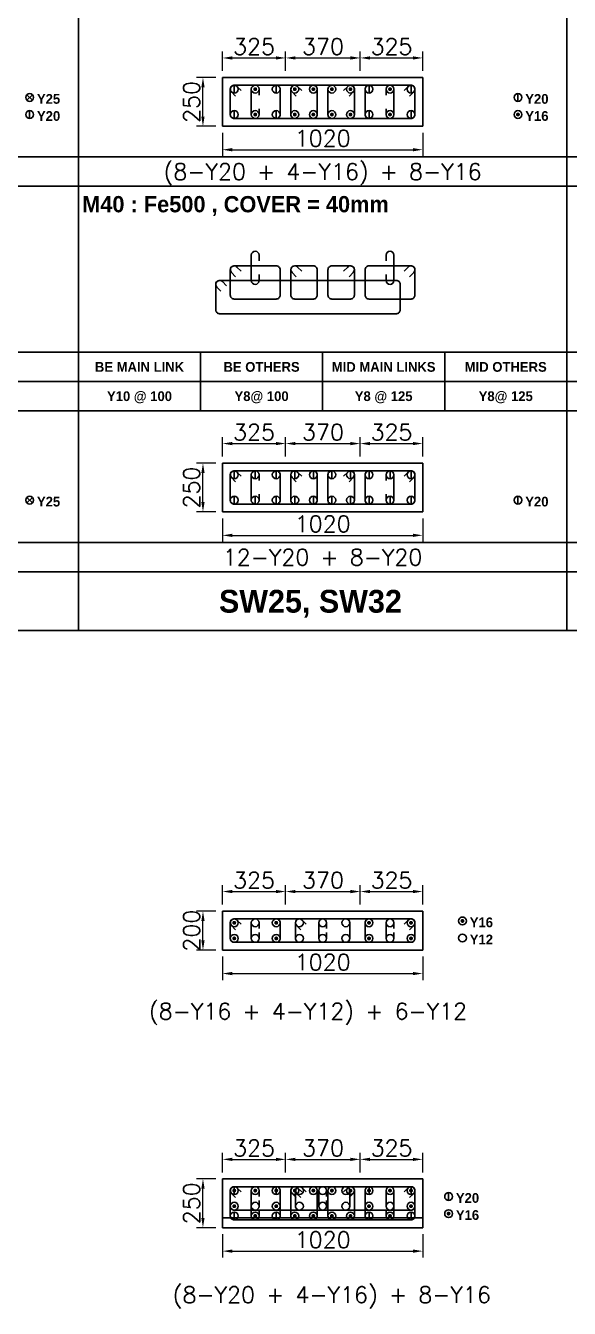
# Model space of a CAD drawing. Header units: millimetres. Extents: x -28707963 to -28231469, y 696001 to 896471.
# Drawn here: x -28268847 to -28260497, y 778381 to 798089 of the extents above; entities that cross this region are included whole.
import ezdxf
from ezdxf.enums import TextEntityAlignment as Align

# ---------------------------------------------------------------- set-up
doc = ezdxf.new("R2010")
doc.units = ezdxf.units.MM
doc.header["$MEASUREMENT"] = 0
doc.header["$PDMODE"] = 34
doc.header["$PDSIZE"] = -8
doc.layers.get('0').update_dxf_attribs({"lineweight": 5})
for name, color, linetype in [('09 COL TEXT-SCH', 2, 'Continuous'), ('14 REINF', 6, 'Continuous'), ('22 TABLE FRAME', 5, 'Continuous'), ('23 STIRRUPS', 5, 'Continuous'), ('SUB TITLE', 3, 'Continuous'), ('TEXT', 4, 'Continuous')]:
    doc.layers.add(name, color=color, linetype=linetype)
doc.layers.add('19 COLUMN', color=1, linetype='Continuous', lineweight=25)
doc.styles.add('adani bold', font='')
doc.styles.add('ROMANS', font='simplex.shx')
doc.styles.get('adani bold').set_extended_font_data('Adani Bold', bold=True)
doc.dimstyles.new('D 50', dxfattribs={"dimscale": 100, "dimtxt": 3, "dimasz": 1.5, "dimexe": 1, "dimexo": 1, "dimgap": 0.5, "dimtad": 1, "dimdec": 0, "dimdsep": 46, "dimtxsty": 'ROMANS', "dimcen": 2.5, "dimclrd": 5, "dimclre": 5, "dimclrt": 4, "dimadec": 0, "dimazin": 0, "dimtfac": 1, "dimtdec": 0, "dimtmove": 0, "dimatfit": 3, "dimfxl": 1, "dimlwd": 0, "dimlwe": 0, "dimarcsym": 0})

# ---------------------------------------------------------------- blocks, each defined once
blk = doc.blocks.new('*D501')
at = {"color": 5, "lineweight": 0, "transparency": 16777216}
for p, q in [((-28265924, 791368), (-28266224, 791368)), ((-28266124, 790768), (-28266124, 791218)), ((-28265924, 790618), (-28266224, 790618))]:
    blk.add_line(p, q, dxfattribs=at)
at = {"color": 5, "transparency": 16777216}
for points in [[(-28266099, 791218), (-28266149, 791218), (-28266124, 791368)], [(-28266149, 790768), (-28266099, 790768), (-28266124, 790618)]]:
    blk.add_solid(points, dxfattribs=at)
at = {"layer": 'Defpoints', "color": 0, "transparency": 16777216}
for p in [(-28266124, 791368), (-28265824, 791368), (-28265824, 790618)]:
    blk.add_point(p, dxfattribs=at)
at = {"color": 4, "transparency": 16777216, "insert": (-28266299, 790993), "char_height": 250, "attachment_point": 5, "rotation": 90, "style": 'ROMANS'}
blk.add_mtext('250', dxfattribs=at)
blk = doc.blocks.new('*D502')
at = {"color": 5, "lineweight": 0, "transparency": 16777216}
for p, q in [((-28265924, 797293), (-28266224, 797293)), ((-28266124, 796693), (-28266124, 797143)), ((-28265924, 796543), (-28266224, 796543))]:
    blk.add_line(p, q, dxfattribs=at)
at = {"color": 5, "transparency": 16777216}
for points in [[(-28266099, 797143), (-28266149, 797143), (-28266124, 797293)], [(-28266149, 796693), (-28266099, 796693), (-28266124, 796543)]]:
    blk.add_solid(points, dxfattribs=at)
at = {"layer": 'Defpoints', "color": 0, "transparency": 16777216}
for p in [(-28266124, 797293), (-28265824, 797293), (-28265824, 796543)]:
    blk.add_point(p, dxfattribs=at)
at = {"color": 4, "transparency": 16777216, "insert": (-28266299, 796918), "char_height": 250, "attachment_point": 5, "rotation": 90, "style": 'ROMANS'}
blk.add_mtext('250', dxfattribs=at)
blk = doc.blocks.new('*D642')
at = {"color": 5, "lineweight": 0, "transparency": 16777216}
for p, q in [((-28265824, 790518), (-28265824, 790158)), ((-28262749, 790518), (-28262749, 790158)), ((-28265674, 790258), (-28262899, 790258))]:
    blk.add_line(p, q, dxfattribs=at)
at = {"color": 5, "transparency": 16777216}
for points in [[(-28265674, 790283), (-28265674, 790233), (-28265824, 790258)], [(-28262899, 790233), (-28262899, 790283), (-28262749, 790258)]]:
    blk.add_solid(points, dxfattribs=at)
at = {"layer": 'Defpoints', "color": 0, "transparency": 16777216}
for p in [(-28265824, 790618), (-28262749, 790618), (-28262749, 790258)]:
    blk.add_point(p, dxfattribs=at)
at = {"color": 4, "transparency": 16777216, "insert": (-28264286, 790433), "char_height": 250, "attachment_point": 5, "style": 'ROMANS'}
blk.add_mtext('1020', dxfattribs=at)
blk = doc.blocks.new('*D643')
at = {"color": 5, "lineweight": 0, "transparency": 16777216}
for p, q in [((-28265824, 791468), (-28265824, 791768)), ((-28264854, 791468), (-28264854, 791768)), ((-28265674, 791668), (-28265004, 791668))]:
    blk.add_line(p, q, dxfattribs=at)
at = {"color": 5, "transparency": 16777216}
for points in [[(-28265674, 791693), (-28265674, 791643), (-28265824, 791668)], [(-28265004, 791643), (-28265004, 791693), (-28264854, 791668)]]:
    blk.add_solid(points, dxfattribs=at)
at = {"layer": 'Defpoints', "color": 0, "transparency": 16777216}
for p in [(-28264854, 791668), (-28265824, 791368), (-28264854, 791368)]:
    blk.add_point(p, dxfattribs=at)
at = {"color": 4, "transparency": 16777216, "insert": (-28265339, 791843), "char_height": 250, "attachment_point": 5, "style": 'ROMANS'}
blk.add_mtext('325', dxfattribs=at)
blk = doc.blocks.new('*D644')
at = {"color": 5, "lineweight": 0, "transparency": 16777216}
for p, q in [((-28264854, 791468), (-28264854, 791768)), ((-28263708, 791468), (-28263708, 791768)), ((-28264704, 791668), (-28263858, 791668))]:
    blk.add_line(p, q, dxfattribs=at)
at = {"color": 5, "transparency": 16777216}
for points in [[(-28264704, 791693), (-28264704, 791643), (-28264854, 791668)], [(-28263858, 791643), (-28263858, 791693), (-28263708, 791668)]]:
    blk.add_solid(points, dxfattribs=at)
at = {"layer": 'Defpoints', "color": 0, "transparency": 16777216}
for p in [(-28263708, 791668), (-28264854, 791368), (-28263708, 791368)]:
    blk.add_point(p, dxfattribs=at)
at = {"color": 4, "transparency": 16777216, "insert": (-28264281, 791843), "char_height": 250, "attachment_point": 5, "style": 'ROMANS'}
blk.add_mtext('370', dxfattribs=at)
blk = doc.blocks.new('*D645')
at = {"color": 5, "lineweight": 0, "transparency": 16777216}
for p, q in [((-28263708, 791468), (-28263708, 791768)), ((-28262749, 791468), (-28262749, 791768)), ((-28263558, 791668), (-28262899, 791668))]:
    blk.add_line(p, q, dxfattribs=at)
at = {"color": 5, "transparency": 16777216}
for points in [[(-28263558, 791693), (-28263558, 791643), (-28263708, 791668)], [(-28262899, 791643), (-28262899, 791693), (-28262749, 791668)]]:
    blk.add_solid(points, dxfattribs=at)
at = {"layer": 'Defpoints', "color": 0, "transparency": 16777216}
for p in [(-28262749, 791668), (-28263708, 791368), (-28262749, 791368)]:
    blk.add_point(p, dxfattribs=at)
at = {"color": 4, "transparency": 16777216, "insert": (-28263228, 791843), "char_height": 250, "attachment_point": 5, "style": 'ROMANS'}
blk.add_mtext('325', dxfattribs=at)
blk = doc.blocks.new('*D646')
at = {"color": 5, "lineweight": 0, "transparency": 16777216}
for p, q in [((-28265824, 796443), (-28265824, 796083)), ((-28262749, 796443), (-28262749, 796083)), ((-28265674, 796183), (-28262899, 796183))]:
    blk.add_line(p, q, dxfattribs=at)
at = {"color": 5, "transparency": 16777216}
for points in [[(-28265674, 796208), (-28265674, 796158), (-28265824, 796183)], [(-28262899, 796158), (-28262899, 796208), (-28262749, 796183)]]:
    blk.add_solid(points, dxfattribs=at)
at = {"layer": 'Defpoints', "color": 0, "transparency": 16777216}
for p in [(-28265824, 796543), (-28262749, 796543), (-28262749, 796183)]:
    blk.add_point(p, dxfattribs=at)
at = {"color": 4, "transparency": 16777216, "insert": (-28264286, 796358), "char_height": 250, "attachment_point": 5, "style": 'ROMANS'}
blk.add_mtext('1020', dxfattribs=at)
blk = doc.blocks.new('*D647')
at = {"color": 5, "lineweight": 0, "transparency": 16777216}
for p, q in [((-28265824, 797393), (-28265824, 797693)), ((-28264854, 797393), (-28264854, 797693)), ((-28265674, 797593), (-28265004, 797593))]:
    blk.add_line(p, q, dxfattribs=at)
at = {"color": 5, "transparency": 16777216}
for points in [[(-28265674, 797618), (-28265674, 797568), (-28265824, 797593)], [(-28265004, 797568), (-28265004, 797618), (-28264854, 797593)]]:
    blk.add_solid(points, dxfattribs=at)
at = {"layer": 'Defpoints', "color": 0, "transparency": 16777216}
for p in [(-28264854, 797593), (-28265824, 797293), (-28264854, 797293)]:
    blk.add_point(p, dxfattribs=at)
at = {"color": 4, "transparency": 16777216, "insert": (-28265339, 797768), "char_height": 250, "attachment_point": 5, "style": 'ROMANS'}
blk.add_mtext('325', dxfattribs=at)
blk = doc.blocks.new('*D648')
at = {"color": 5, "lineweight": 0, "transparency": 16777216}
for p, q in [((-28264854, 797393), (-28264854, 797693)), ((-28263708, 797393), (-28263708, 797693)), ((-28264704, 797593), (-28263858, 797593))]:
    blk.add_line(p, q, dxfattribs=at)
at = {"color": 5, "transparency": 16777216}
for points in [[(-28264704, 797618), (-28264704, 797568), (-28264854, 797593)], [(-28263858, 797568), (-28263858, 797618), (-28263708, 797593)]]:
    blk.add_solid(points, dxfattribs=at)
at = {"layer": 'Defpoints', "color": 0, "transparency": 16777216}
for p in [(-28263708, 797593), (-28264854, 797293), (-28263708, 797293)]:
    blk.add_point(p, dxfattribs=at)
at = {"color": 4, "transparency": 16777216, "insert": (-28264281, 797768), "char_height": 250, "attachment_point": 5, "style": 'ROMANS'}
blk.add_mtext('370', dxfattribs=at)
blk = doc.blocks.new('*D649')
at = {"color": 5, "lineweight": 0, "transparency": 16777216}
for p, q in [((-28263708, 797393), (-28263708, 797693)), ((-28262749, 797393), (-28262749, 797693)), ((-28263558, 797593), (-28262899, 797593))]:
    blk.add_line(p, q, dxfattribs=at)
at = {"color": 5, "transparency": 16777216}
for points in [[(-28263558, 797618), (-28263558, 797568), (-28263708, 797593)], [(-28262899, 797568), (-28262899, 797618), (-28262749, 797593)]]:
    blk.add_solid(points, dxfattribs=at)
at = {"layer": 'Defpoints', "color": 0, "transparency": 16777216}
for p in [(-28262749, 797593), (-28263708, 797293), (-28262749, 797293)]:
    blk.add_point(p, dxfattribs=at)
at = {"color": 4, "transparency": 16777216, "insert": (-28263228, 797768), "char_height": 250, "attachment_point": 5, "style": 'ROMANS'}
blk.add_mtext('325', dxfattribs=at)
blk = doc.blocks.new('*D760')
at = {"color": 5, "lineweight": 0, "transparency": 16777216}
for p, q in [((-28265924, 780370), (-28266224, 780370)), ((-28266124, 779770), (-28266124, 780220)), ((-28265924, 779620), (-28266224, 779620))]:
    blk.add_line(p, q, dxfattribs=at)
at = {"color": 5, "transparency": 16777216}
for points in [[(-28266099, 780220), (-28266149, 780220), (-28266124, 780370)], [(-28266149, 779770), (-28266099, 779770), (-28266124, 779620)]]:
    blk.add_solid(points, dxfattribs=at)
at = {"layer": 'Defpoints', "color": 0, "transparency": 16777216}
for p in [(-28266124, 780370), (-28265824, 780370), (-28265824, 779620)]:
    blk.add_point(p, dxfattribs=at)
at = {"color": 4, "transparency": 16777216, "insert": (-28266299, 779995), "char_height": 250, "attachment_point": 5, "rotation": 90, "style": 'ROMANS'}
blk.add_mtext('250', dxfattribs=at)
blk = doc.blocks.new('*D761')
at = {"color": 5, "lineweight": 0, "transparency": 16777216}
for p, q in [((-28265824, 779520), (-28265824, 779160)), ((-28262749, 779520), (-28262749, 779160)), ((-28265674, 779260), (-28262899, 779260))]:
    blk.add_line(p, q, dxfattribs=at)
at = {"color": 5, "transparency": 16777216}
for points in [[(-28265674, 779285), (-28265674, 779235), (-28265824, 779260)], [(-28262899, 779235), (-28262899, 779285), (-28262749, 779260)]]:
    blk.add_solid(points, dxfattribs=at)
at = {"layer": 'Defpoints', "color": 0, "transparency": 16777216}
for p in [(-28265824, 779620), (-28262749, 779620), (-28262749, 779260)]:
    blk.add_point(p, dxfattribs=at)
at = {"color": 4, "transparency": 16777216, "insert": (-28264286, 779435), "char_height": 250, "attachment_point": 5, "style": 'ROMANS'}
blk.add_mtext('1020', dxfattribs=at)
blk = doc.blocks.new('*D762')
at = {"color": 5, "lineweight": 0, "transparency": 16777216}
for p, q in [((-28265824, 780470), (-28265824, 780770)), ((-28265674, 780670), (-28265004, 780670)), ((-28264854, 780470), (-28264854, 780770))]:
    blk.add_line(p, q, dxfattribs=at)
at = {"color": 5, "transparency": 16777216}
for points in [[(-28265674, 780695), (-28265674, 780645), (-28265824, 780670)], [(-28265004, 780645), (-28265004, 780695), (-28264854, 780670)]]:
    blk.add_solid(points, dxfattribs=at)
at = {"layer": 'Defpoints', "color": 0, "transparency": 16777216}
for p in [(-28264854, 780670), (-28265824, 780370), (-28264854, 780370)]:
    blk.add_point(p, dxfattribs=at)
at = {"color": 4, "transparency": 16777216, "insert": (-28265339, 780845), "char_height": 250, "attachment_point": 5, "style": 'ROMANS'}
blk.add_mtext('325', dxfattribs=at)
blk = doc.blocks.new('*D763')
at = {"color": 5, "lineweight": 0, "transparency": 16777216}
for p, q in [((-28264854, 780470), (-28264854, 780770)), ((-28264704, 780670), (-28263858, 780670)), ((-28263708, 780470), (-28263708, 780770))]:
    blk.add_line(p, q, dxfattribs=at)
at = {"color": 5, "transparency": 16777216}
for points in [[(-28264704, 780695), (-28264704, 780645), (-28264854, 780670)], [(-28263858, 780645), (-28263858, 780695), (-28263708, 780670)]]:
    blk.add_solid(points, dxfattribs=at)
at = {"layer": 'Defpoints', "color": 0, "transparency": 16777216}
for p in [(-28263708, 780670), (-28264854, 780370), (-28263708, 780370)]:
    blk.add_point(p, dxfattribs=at)
at = {"color": 4, "transparency": 16777216, "insert": (-28264281, 780845), "char_height": 250, "attachment_point": 5, "style": 'ROMANS'}
blk.add_mtext('370', dxfattribs=at)
blk = doc.blocks.new('*D764')
at = {"color": 5, "lineweight": 0, "transparency": 16777216}
for p, q in [((-28263708, 780470), (-28263708, 780770)), ((-28263558, 780670), (-28262899, 780670)), ((-28262749, 780470), (-28262749, 780770))]:
    blk.add_line(p, q, dxfattribs=at)
at = {"color": 5, "transparency": 16777216}
for points in [[(-28263558, 780695), (-28263558, 780645), (-28263708, 780670)], [(-28262899, 780645), (-28262899, 780695), (-28262749, 780670)]]:
    blk.add_solid(points, dxfattribs=at)
at = {"layer": 'Defpoints', "color": 0, "transparency": 16777216}
for p in [(-28262749, 780670), (-28263708, 780370), (-28262749, 780370)]:
    blk.add_point(p, dxfattribs=at)
at = {"color": 4, "transparency": 16777216, "insert": (-28263228, 780845), "char_height": 250, "attachment_point": 5, "style": 'ROMANS'}
blk.add_mtext('325', dxfattribs=at)
blk = doc.blocks.new('*D765')
at = {"color": 5, "lineweight": 0, "transparency": 16777216}
for p, q in [((-28265924, 784485), (-28266224, 784485)), ((-28266124, 784035), (-28266124, 784335)), ((-28265924, 783885), (-28266224, 783885))]:
    blk.add_line(p, q, dxfattribs=at)
at = {"color": 5, "transparency": 16777216}
for points in [[(-28266099, 784335), (-28266149, 784335), (-28266124, 784485)], [(-28266149, 784035), (-28266099, 784035), (-28266124, 783885)]]:
    blk.add_solid(points, dxfattribs=at)
at = {"layer": 'Defpoints', "color": 0, "transparency": 16777216}
for p in [(-28266124, 784485), (-28265824, 784485), (-28265824, 783885)]:
    blk.add_point(p, dxfattribs=at)
at = {"color": 4, "transparency": 16777216, "insert": (-28266299, 784185), "char_height": 250, "attachment_point": 5, "rotation": 90, "style": 'ROMANS'}
blk.add_mtext('200', dxfattribs=at)
blk = doc.blocks.new('*D766')
at = {"color": 5, "lineweight": 0, "transparency": 16777216}
for p, q in [((-28265824, 783785), (-28265824, 783425)), ((-28262749, 783785), (-28262749, 783425)), ((-28265674, 783525), (-28262899, 783525))]:
    blk.add_line(p, q, dxfattribs=at)
at = {"color": 5, "transparency": 16777216}
for points in [[(-28265674, 783550), (-28265674, 783500), (-28265824, 783525)], [(-28262899, 783500), (-28262899, 783550), (-28262749, 783525)]]:
    blk.add_solid(points, dxfattribs=at)
at = {"layer": 'Defpoints', "color": 0, "transparency": 16777216}
for p in [(-28265824, 783885), (-28262749, 783885), (-28262749, 783525)]:
    blk.add_point(p, dxfattribs=at)
at = {"color": 4, "transparency": 16777216, "insert": (-28264286, 783700), "char_height": 250, "attachment_point": 5, "style": 'ROMANS'}
blk.add_mtext('1020', dxfattribs=at)
blk = doc.blocks.new('*D767')
at = {"color": 5, "lineweight": 0, "transparency": 16777216}
for p, q in [((-28265824, 784585), (-28265824, 784885)), ((-28265674, 784785), (-28265004, 784785)), ((-28264854, 784585), (-28264854, 784885))]:
    blk.add_line(p, q, dxfattribs=at)
at = {"color": 5, "transparency": 16777216}
for points in [[(-28265674, 784810), (-28265674, 784760), (-28265824, 784785)], [(-28265004, 784760), (-28265004, 784810), (-28264854, 784785)]]:
    blk.add_solid(points, dxfattribs=at)
at = {"layer": 'Defpoints', "color": 0, "transparency": 16777216}
for p in [(-28264854, 784785), (-28265824, 784485), (-28264854, 784485)]:
    blk.add_point(p, dxfattribs=at)
at = {"color": 4, "transparency": 16777216, "insert": (-28265339, 784960), "char_height": 250, "attachment_point": 5, "style": 'ROMANS'}
blk.add_mtext('325', dxfattribs=at)
blk = doc.blocks.new('*D768')
at = {"color": 5, "lineweight": 0, "transparency": 16777216}
for p, q in [((-28264854, 784585), (-28264854, 784885)), ((-28264704, 784785), (-28263858, 784785)), ((-28263708, 784585), (-28263708, 784885))]:
    blk.add_line(p, q, dxfattribs=at)
at = {"color": 5, "transparency": 16777216}
for points in [[(-28264704, 784810), (-28264704, 784760), (-28264854, 784785)], [(-28263858, 784760), (-28263858, 784810), (-28263708, 784785)]]:
    blk.add_solid(points, dxfattribs=at)
at = {"layer": 'Defpoints', "color": 0, "transparency": 16777216}
for p in [(-28263708, 784785), (-28264854, 784485), (-28263708, 784485)]:
    blk.add_point(p, dxfattribs=at)
at = {"color": 4, "transparency": 16777216, "insert": (-28264281, 784960), "char_height": 250, "attachment_point": 5, "style": 'ROMANS'}
blk.add_mtext('370', dxfattribs=at)
blk = doc.blocks.new('*D769')
at = {"color": 5, "lineweight": 0, "transparency": 16777216}
for p, q in [((-28263708, 784585), (-28263708, 784885)), ((-28263558, 784785), (-28262899, 784785)), ((-28262749, 784585), (-28262749, 784885))]:
    blk.add_line(p, q, dxfattribs=at)
at = {"color": 5, "transparency": 16777216}
for points in [[(-28263558, 784810), (-28263558, 784760), (-28263708, 784785)], [(-28262899, 784760), (-28262899, 784810), (-28262749, 784785)]]:
    blk.add_solid(points, dxfattribs=at)
at = {"layer": 'Defpoints', "color": 0, "transparency": 16777216}
for p in [(-28262749, 784785), (-28263708, 784485), (-28262749, 784485)]:
    blk.add_point(p, dxfattribs=at)
at = {"color": 4, "transparency": 16777216, "insert": (-28263228, 784960), "char_height": 250, "attachment_point": 5, "style": 'ROMANS'}
blk.add_mtext('325', dxfattribs=at)

msp = doc.modelspace()

# ---------------------------------------------------------------- linework, layer by layer
msp.add_lwpolyline([(-28341538.8, 788796.2), (-28242181.2, 788796.2), (-28242181.2, 874671.2), (-28341538.8, 874671.2)], close=True)
at = {"layer": '14 REINF', "color": 6}
for points in [[(-28268828.5, 797028.3), (-28268743.7, 796943.4)], [(-28268743.7, 797028.3), (-28268828.5, 796943.4)], [(-28265643.6, 797173.4), (-28265643.6, 797053.4)], [(-28264998.6, 797173.4), (-28264998.6, 797053.4)], [(-28263573.6, 797173.4), (-28263573.6, 797053.4)], [(-28262928.6, 797173.4), (-28262928.6, 797053.4)], [(-28261286.1, 797045.9), (-28261286.1, 796925.9)], [(-28268786.1, 796783.4), (-28268786.1, 796663.4)], [(-28265643.6, 796783.4), (-28265643.6, 796663.4)], [(-28264998.6, 796783.4), (-28264998.6, 796663.4)], [(-28263573.6, 796783.4), (-28263573.6, 796663.4)], [(-28262928.6, 796783.4), (-28262928.6, 796663.4)], [(-28265643.6, 791248.4), (-28265643.6, 791128.4)], [(-28265321.1, 791248.4), (-28265321.1, 791128.4)], [(-28264998.6, 791248.4), (-28264998.6, 791128.4)], [(-28264713.6, 791248.4), (-28264713.6, 791128.4)], [(-28264428.6, 791248.4), (-28264428.6, 791128.4)], [(-28264143.6, 791248.4), (-28264143.6, 791128.4)], [(-28263858.6, 791248.4), (-28263858.6, 791128.4)], [(-28263573.6, 791248.4), (-28263573.6, 791128.4)], [(-28263251.1, 791248.4), (-28263251.1, 791128.4)], [(-28262928.6, 791248.4), (-28262928.6, 791128.4)], [(-28268828.5, 790840.8), (-28268743.7, 790755.9)], [(-28268743.7, 790840.8), (-28268828.5, 790755.9)], [(-28265643.6, 790858.4), (-28265643.6, 790738.4)], [(-28265321.1, 790858.4), (-28265321.1, 790738.4)], [(-28264998.6, 790858.4), (-28264998.6, 790738.4)], [(-28264713.6, 790858.4), (-28264713.6, 790738.4)], [(-28264428.6, 790858.4), (-28264428.6, 790738.4)], [(-28264143.6, 790858.4), (-28264143.6, 790738.4)], [(-28263858.6, 790858.4), (-28263858.6, 790738.4)], [(-28263573.6, 790858.4), (-28263573.6, 790738.4)], [(-28263251.1, 790858.4), (-28263251.1, 790738.4)], [(-28262928.6, 790858.4), (-28262928.6, 790738.4)], [(-28261286.1, 790858.4), (-28261286.1, 790738.4)], [(-28265643.6, 780250.3), (-28265643.6, 780130.3)], [(-28264998.6, 780250.3), (-28264998.6, 780130.3)], [(-28263573.6, 780250.3), (-28263573.6, 780130.3)], [(-28262928.6, 780250.3), (-28262928.6, 780130.3)], [(-28262351.6, 780159.2), (-28262351.6, 780039.2)], [(-28265643.6, 779860.3), (-28265643.6, 779740.3)], [(-28264998.6, 779860.3), (-28264998.6, 779740.3)], [(-28263573.6, 779860.3), (-28263573.6, 779740.3)], [(-28262928.6, 779860.3), (-28262928.6, 779740.3)]]:
    msp.add_lwpolyline(points, dxfattribs=at)
at = {"layer": '14 REINF', "color": 6, "const_width": 30}
for points in [[(-28265336.1, 797113.4, 1), (-28265306.1, 797113.4, 1)], [(-28264728.6, 797113.4, 1), (-28264698.6, 797113.4, 1)], [(-28264443.6, 797113.4, 1), (-28264413.6, 797113.4, 1)], [(-28264158.6, 797113.4, 1), (-28264128.6, 797113.4, 1)], [(-28263873.6, 797113.4, 1), (-28263843.6, 797113.4, 1)], [(-28263266.1, 797113.4, 1), (-28263236.1, 797113.4, 1)], [(-28265336.1, 796723.4, 1), (-28265306.1, 796723.4, 1)], [(-28264728.6, 796723.4, 1), (-28264698.6, 796723.4, 1)], [(-28264443.6, 796723.4, 1), (-28264413.6, 796723.4, 1)], [(-28264158.6, 796723.4, 1), (-28264128.6, 796723.4, 1)], [(-28263873.6, 796723.4, 1), (-28263843.6, 796723.4, 1)], [(-28263266.1, 796723.4, 1), (-28263236.1, 796723.4, 1)], [(-28261301.1, 796723.4, 1), (-28261271.1, 796723.4, 1)], [(-28262153.6, 784333.6, 1), (-28262123.6, 784333.6, 1)], [(-28265336.1, 780190.3, 1), (-28265306.1, 780190.3, 1)], [(-28264728.6, 780190.3, 1), (-28264698.6, 780190.3, 1)], [(-28264443.6, 780190.3, 1), (-28264413.6, 780190.3, 1)], [(-28264158.6, 780190.3, 1), (-28264128.6, 780190.3, 1)], [(-28263873.6, 780190.3, 1), (-28263843.6, 780190.3, 1)], [(-28263266.1, 780190.3, 1), (-28263236.1, 780190.3, 1)], [(-28262366.6, 779836.7, 1), (-28262336.6, 779836.7, 1)], [(-28265336.1, 779800.3, 1), (-28265306.1, 779800.3, 1)], [(-28264728.6, 779800.3, 1), (-28264698.6, 779800.3, 1)], [(-28264443.6, 779800.3, 1), (-28264413.6, 779800.3, 1)], [(-28264158.6, 779800.3, 1), (-28264128.6, 779800.3, 1)], [(-28263873.6, 779800.3, 1), (-28263843.6, 779800.3, 1)], [(-28263266.1, 779800.3, 1), (-28263236.1, 779800.3, 1)]]:
    msp.add_lwpolyline(points, format="xyb", close=True, dxfattribs=at)
at = {"layer": '14 REINF', "color": 0, "const_width": 30}
for points in [[(-28265658.6, 784304.9, 1), (-28265628.6, 784304.9, 1)], [(-28265013.6, 784304.9, 1), (-28264983.6, 784304.9, 1)], [(-28263588.6, 784304.9, 1), (-28263558.6, 784304.9, 1)], [(-28262943.6, 784304.9, 1), (-28262913.6, 784304.9, 1)], [(-28265658.6, 784064.9, 1), (-28265628.6, 784064.9, 1)], [(-28265013.6, 784064.9, 1), (-28264983.6, 784064.9, 1)], [(-28263588.6, 784064.9, 1), (-28263558.6, 784064.9, 1)], [(-28262943.6, 784064.9, 1), (-28262913.6, 784064.9, 1)], [(-28265658.6, 780190.3, 1), (-28265628.6, 780190.3, 1)], [(-28265013.6, 780190.3, 1), (-28264983.6, 780190.3, 1)], [(-28263588.6, 780190.3, 1), (-28263558.6, 780190.3, 1)], [(-28262943.6, 780190.3, 1), (-28262913.6, 780190.3, 1)], [(-28265658.6, 779950.3, 1), (-28265628.6, 779950.3, 1)], [(-28265013.6, 779950.3, 1), (-28264983.6, 779950.3, 1)], [(-28263588.6, 779950.3, 1), (-28263558.6, 779950.3, 1)], [(-28262943.6, 779950.3, 1), (-28262913.6, 779950.3, 1)]]:
    msp.add_lwpolyline(points, format="xyb", close=True, dxfattribs=at)
at = {"layer": '14 REINF', "color": 6}
for centre in [(-28268786.1, 796985.9), (-28265643.6, 797113.4), (-28265321.1, 797113.4), (-28264998.6, 797113.4), (-28264713.6, 797113.4), (-28264428.6, 797113.4), (-28264143.6, 797113.4), (-28263858.6, 797113.4), (-28263573.6, 797113.4), (-28263251.1, 797113.4), (-28262928.6, 797113.4), (-28261286.1, 796985.9), (-28268786.1, 796723.4), (-28265643.6, 796723.4), (-28265321.1, 796723.4), (-28264998.6, 796723.4), (-28264713.6, 796723.4), (-28264428.6, 796723.4), (-28264143.6, 796723.4), (-28263858.6, 796723.4), (-28263573.6, 796723.4), (-28263251.1, 796723.4), (-28262928.6, 796723.4), (-28261286.1, 796723.4), (-28265643.6, 791188.4), (-28265321.1, 791188.4), (-28264998.6, 791188.4), (-28264713.6, 791188.4), (-28264428.6, 791188.4), (-28264143.6, 791188.4), (-28263858.6, 791188.4), (-28263573.6, 791188.4), (-28263251.1, 791188.4), (-28262928.6, 791188.4), (-28268786.1, 790798.4), (-28265643.6, 790798.4), (-28265321.1, 790798.4), (-28264998.6, 790798.4), (-28264713.6, 790798.4), (-28264428.6, 790798.4), (-28264143.6, 790798.4), (-28263858.6, 790798.4), (-28263573.6, 790798.4), (-28263251.1, 790798.4), (-28262928.6, 790798.4), (-28261286.1, 790798.4), (-28262138.6, 784333.6), (-28262138.6, 784071.1), (-28265643.6, 780190.3), (-28265321.1, 780190.3), (-28264998.6, 780190.3), (-28264713.6, 780190.3), (-28264428.6, 780190.3), (-28264143.6, 780190.3), (-28263858.6, 780190.3), (-28263573.6, 780190.3), (-28263251.1, 780190.3), (-28262928.6, 780190.3), (-28262351.6, 780099.2), (-28265643.6, 779800.3), (-28265321.1, 779800.3), (-28264998.6, 779800.3), (-28264713.6, 779800.3), (-28264428.6, 779800.3), (-28264143.6, 779800.3), (-28263858.6, 779800.3), (-28263573.6, 779800.3), (-28263251.1, 779800.3), (-28262928.6, 779800.3), (-28262351.6, 779836.7)]:
    msp.add_circle(centre, 60, dxfattribs=at)
at = {"layer": '14 REINF', "color": 0}
for centre in [(-28265643.6, 784304.9), (-28265321.1, 784304.9), (-28264998.6, 784304.9), (-28264642.3, 784304.9), (-28264286.1, 784304.9), (-28263929.8, 784304.9), (-28263573.6, 784304.9), (-28263251.1, 784304.9), (-28262928.6, 784304.9), (-28265643.6, 784064.9), (-28265321.1, 784064.9), (-28264998.6, 784064.9), (-28264642.3, 784064.9), (-28264286.1, 784064.9), (-28263929.8, 784064.9), (-28263573.6, 784064.9), (-28263251.1, 784064.9), (-28262928.6, 784064.9), (-28265643.6, 780190.3), (-28265321.1, 780190.3), (-28264998.6, 780190.3), (-28264642.3, 780190.3), (-28264286.1, 780190.3), (-28263929.8, 780190.3), (-28263573.6, 780190.3), (-28263251.1, 780190.3), (-28262928.6, 780190.3), (-28265643.6, 779950.3), (-28265321.1, 779950.3), (-28264998.6, 779950.3), (-28264642.3, 779950.3), (-28264286.1, 779950.3), (-28263929.8, 779950.3), (-28263573.6, 779950.3), (-28263251.1, 779950.3), (-28262928.6, 779950.3)]:
    msp.add_circle(centre, 60, dxfattribs=at)
at = {"layer": '19 COLUMN', "color": 4}
for points in [[(-28262748.6, 797293.4), (-28265823.6, 797293.4)], [(-28265823.6, 797293.4), (-28265823.6, 796543.4)], [(-28262748.6, 796543.4), (-28262748.6, 797293.4)], [(-28265823.6, 796543.4), (-28262748.6, 796543.4)], [(-28262748.6, 791368.4), (-28265823.6, 791368.4)], [(-28265823.6, 791368.4), (-28265823.6, 790618.4)], [(-28262748.6, 790618.4), (-28262748.6, 791368.4)], [(-28265823.6, 790618.4), (-28262748.6, 790618.4)], [(-28262748.6, 780370.3), (-28265823.6, 780370.3)], [(-28265823.6, 780370.3), (-28265823.6, 779620.3)], [(-28262748.6, 779620.3), (-28262748.6, 780370.3)], [(-28265823.6, 779620.3), (-28262748.6, 779620.3)]]:
    msp.add_lwpolyline(points, dxfattribs=at)
at = {"layer": '19 COLUMN', "color": 0}
for points in [[(-28262748.6, 784484.9), (-28265823.6, 784484.9)], [(-28265823.6, 784484.9), (-28265823.6, 783884.9)], [(-28262748.6, 783884.9), (-28262748.6, 784484.9)], [(-28265823.6, 783884.9), (-28262748.6, 783884.9)], [(-28262748.6, 780370.3), (-28265823.6, 780370.3)], [(-28265823.6, 780370.3), (-28265823.6, 779770.3)], [(-28262748.6, 779770.3), (-28262748.6, 780370.3)], [(-28265823.6, 779770.3), (-28262748.6, 779770.3)]]:
    msp.add_lwpolyline(points, dxfattribs=at)
at = {"layer": '22 TABLE FRAME', "color": 5, "linetype": 'Continuous'}
for p, q in [((-28268036.1, 863421.2), (-28268036.1, 788796.2)), ((-28260536.1, 863421.2), (-28260536.1, 788796.2)), ((-28330286.1, 796071.2), (-28245536.1, 796071.2)), ((-28334786.1, 795621.2), (-28245536.1, 795621.2)), ((-28330286.1, 793071.2), (-28245536.1, 793071.2)), ((-28266161.1, 793071.2), (-28266161.1, 792171.2)), ((-28264286.1, 793071.2), (-28264286.1, 792171.2)), ((-28262411.1, 793071.2), (-28262411.1, 792171.2)), ((-28330286.1, 792621.2), (-28245536.1, 792621.2)), ((-28330286.1, 792171.2), (-28245536.1, 792171.2)), ((-28330286.1, 790146.2), (-28245536.1, 790146.2)), ((-28334786.1, 789696.2), (-28245536.1, 789696.2)), ((-28334786.1, 788796.2), (-28245536.1, 788796.2)), ((-28334786.1, 788796.2), (-28245536.1, 788796.2))]:
    msp.add_line(p, q, dxfattribs=at)
at = {"layer": '23 STIRRUPS', "color": 5}
for points in [[(-28265622.4, 797007.3), (-28265686, 797070.9, -0.668178), (-28265643.6, 797173.4), (-28262928.6, 797173.4, -0.4142136), (-28262868.6, 797113.4), (-28262868.6, 796723.4, -0.4142136), (-28262928.6, 796663.4), (-28265643.6, 796663.4, -0.4142136), (-28265703.6, 796723.4), (-28265703.6, 797113.4, -0.6681793), (-28265601.2, 797155.8), (-28265537.5, 797092.1)], [(-28265622.4, 797007.3), (-28265686, 797070.9, -0.668178), (-28265643.6, 797173.4), (-28264998.6, 797173.4, -0.4142136), (-28264938.6, 797113.4), (-28264938.6, 796723.4, -0.4142136), (-28264998.6, 796663.4), (-28265643.6, 796663.4, -0.4142136), (-28265703.6, 796723.4), (-28265703.6, 797113.4, -0.6681793), (-28265601.2, 797155.8), (-28265537.5, 797092.1)], [(-28265261.1, 796813.4), (-28265261.1, 796723.4, -1), (-28265381.1, 796723.4), (-28265381.1, 797113.4, -1), (-28265261.1, 797113.4), (-28265261.1, 797023.4)], [(-28264692.4, 797007.3), (-28264756, 797070.9, -0.668178), (-28264713.6, 797173.4), (-28264428.6, 797173.4, -0.4142136), (-28264368.6, 797113.4), (-28264368.6, 796723.4, -0.4142136), (-28264428.6, 796663.4), (-28264713.6, 796663.4, -0.4142136), (-28264773.6, 796723.4), (-28264773.6, 797113.4, -0.6681793), (-28264671.2, 797155.8), (-28264607.5, 797092.1)], [(-28263964.7, 797092.1), (-28263901, 797155.8, -0.6681793), (-28263798.6, 797113.4), (-28263798.6, 796723.4, -0.4142136), (-28263858.6, 796663.4), (-28264143.6, 796663.4, -0.4142136), (-28264203.6, 796723.4), (-28264203.6, 797113.4, -0.4142136), (-28264143.6, 797173.4), (-28263858.6, 797173.4, -0.668178), (-28263816.2, 797070.9), (-28263879.8, 797007.3)], [(-28263034.7, 797092.1), (-28262971, 797155.8, -0.6681793), (-28262868.6, 797113.4), (-28262868.6, 796723.4, -0.4142136), (-28262928.6, 796663.4), (-28263573.6, 796663.4, -0.4142136), (-28263633.6, 796723.4), (-28263633.6, 797113.4, -0.4142136), (-28263573.6, 797173.4), (-28262928.6, 797173.4, -0.668178), (-28262886.2, 797070.9), (-28262949.8, 797007.3)], [(-28263311.1, 797023.4), (-28263311.1, 797113.4, -1), (-28263191.1, 797113.4), (-28263191.1, 796723.4, -1), (-28263311.1, 796723.4), (-28263311.1, 796813.4)], [(-28265261.1, 794263.4), (-28265261.1, 794173.4, -1), (-28265381.1, 794173.4), (-28265381.1, 794563.4, -1), (-28265261.1, 794563.4), (-28265261.1, 794473.4)], [(-28263311.1, 794473.4), (-28263311.1, 794563.4, -1), (-28263191.1, 794563.4), (-28263191.1, 794173.4, -1), (-28263311.1, 794173.4), (-28263311.1, 794263.4)], [(-28265622.4, 794232.3), (-28265686, 794295.9, -0.668178), (-28265643.6, 794398.4), (-28264998.6, 794398.4, -0.4142136), (-28264938.6, 794338.4), (-28264938.6, 793948.4, -0.4142136), (-28264998.6, 793888.4), (-28265643.6, 793888.4, -0.4142136), (-28265703.6, 793948.4), (-28265703.6, 794338.4, -0.6681793), (-28265601.2, 794380.8), (-28265537.5, 794317.1)], [(-28264692.4, 794232.3), (-28264756, 794295.9, -0.668178), (-28264713.6, 794398.4), (-28264428.6, 794398.4, -0.4142136), (-28264368.6, 794338.4), (-28264368.6, 793948.4, -0.4142136), (-28264428.6, 793888.4), (-28264713.6, 793888.4, -0.4142136), (-28264773.6, 793948.4), (-28264773.6, 794338.4, -0.6681793), (-28264671.2, 794380.8), (-28264607.5, 794317.1)], [(-28263964.7, 794317.1), (-28263901, 794380.8, -0.6681793), (-28263798.6, 794338.4), (-28263798.6, 793948.4, -0.4142136), (-28263858.6, 793888.4), (-28264143.6, 793888.4, -0.4142136), (-28264203.6, 793948.4), (-28264203.6, 794338.4, -0.4142136), (-28264143.6, 794398.4), (-28263858.6, 794398.4, -0.668178), (-28263816.2, 794295.9), (-28263879.8, 794232.3)], [(-28263034.7, 794317.1), (-28262971, 794380.8, -0.6681793), (-28262868.6, 794338.4), (-28262868.6, 793948.4, -0.4142136), (-28262928.6, 793888.4), (-28263573.6, 793888.4, -0.4142136), (-28263633.6, 793948.4), (-28263633.6, 794338.4, -0.4142136), (-28263573.6, 794398.4), (-28262928.6, 794398.4, -0.668178), (-28262886.2, 794295.9), (-28262949.8, 794232.3)], [(-28265847.4, 794007.3), (-28265911, 794070.9, -0.668178), (-28265868.6, 794173.4), (-28263153.6, 794173.4, -0.4142136), (-28263093.6, 794113.4), (-28263093.6, 793723.4, -0.4142136), (-28263153.6, 793663.4), (-28265868.6, 793663.4, -0.4142136), (-28265928.6, 793723.4), (-28265928.6, 794113.4, -0.6681793), (-28265826.2, 794155.8), (-28265762.5, 794092.1)], [(-28265622.4, 791082.3), (-28265686, 791145.9, -0.668178), (-28265643.6, 791248.4), (-28262928.6, 791248.4, -0.4142136), (-28262868.6, 791188.4), (-28262868.6, 790798.4, -0.4142136), (-28262928.6, 790738.4), (-28265643.6, 790738.4, -0.4142136), (-28265703.6, 790798.4), (-28265703.6, 791188.4, -0.6681793), (-28265601.2, 791230.8), (-28265537.5, 791167.1)], [(-28265622.4, 791082.3), (-28265686, 791145.9, -0.668178), (-28265643.6, 791248.4), (-28264998.6, 791248.4, -0.4142136), (-28264938.6, 791188.4), (-28264938.6, 790798.4, -0.4142136), (-28264998.6, 790738.4), (-28265643.6, 790738.4, -0.4142136), (-28265703.6, 790798.4), (-28265703.6, 791188.4, -0.6681793), (-28265601.2, 791230.8), (-28265537.5, 791167.1)], [(-28265261.1, 790888.4), (-28265261.1, 790798.4, -1), (-28265381.1, 790798.4), (-28265381.1, 791188.4, -1), (-28265261.1, 791188.4), (-28265261.1, 791098.4)], [(-28264692.4, 791082.3), (-28264756, 791145.9, -0.668178), (-28264713.6, 791248.4), (-28264428.6, 791248.4, -0.4142136), (-28264368.6, 791188.4), (-28264368.6, 790798.4, -0.4142136), (-28264428.6, 790738.4), (-28264713.6, 790738.4, -0.4142136), (-28264773.6, 790798.4), (-28264773.6, 791188.4, -0.6681793), (-28264671.2, 791230.8), (-28264607.5, 791167.1)], [(-28263964.7, 791167.1), (-28263901, 791230.8, -0.6681793), (-28263798.6, 791188.4), (-28263798.6, 790798.4, -0.4142136), (-28263858.6, 790738.4), (-28264143.6, 790738.4, -0.4142136), (-28264203.6, 790798.4), (-28264203.6, 791188.4, -0.4142136), (-28264143.6, 791248.4), (-28263858.6, 791248.4, -0.668178), (-28263816.2, 791145.9), (-28263879.8, 791082.3)], [(-28263034.7, 791167.1), (-28262971, 791230.8, -0.6681793), (-28262868.6, 791188.4), (-28262868.6, 790798.4, -0.4142136), (-28262928.6, 790738.4), (-28263573.6, 790738.4, -0.4142136), (-28263633.6, 790798.4), (-28263633.6, 791188.4, -0.4142136), (-28263573.6, 791248.4), (-28262928.6, 791248.4, -0.668178), (-28262886.2, 791145.9), (-28262949.8, 791082.3)], [(-28263311.1, 791098.4), (-28263311.1, 791188.4, -1), (-28263191.1, 791188.4), (-28263191.1, 790798.4, -1), (-28263311.1, 790798.4), (-28263311.1, 790888.4)], [(-28265622.4, 780084.3), (-28265686, 780147.9, -0.668178), (-28265643.6, 780250.3), (-28262928.6, 780250.3, -0.4142136), (-28262868.6, 780190.3), (-28262868.6, 779800.3, -0.4142136), (-28262928.6, 779740.3), (-28265643.6, 779740.3, -0.4142136), (-28265703.6, 779800.3), (-28265703.6, 780190.3, -0.6681793), (-28265601.2, 780232.8), (-28265537.5, 780169.1)], [(-28265622.4, 780084.3), (-28265686, 780147.9, -0.668178), (-28265643.6, 780250.3), (-28264998.6, 780250.3, -0.4142136), (-28264938.6, 780190.3), (-28264938.6, 779800.3, -0.4142136), (-28264998.6, 779740.3), (-28265643.6, 779740.3, -0.4142136), (-28265703.6, 779800.3), (-28265703.6, 780190.3, -0.6681793), (-28265601.2, 780232.8), (-28265537.5, 780169.1)], [(-28265261.1, 779890.3), (-28265261.1, 779800.3, -1), (-28265381.1, 779800.3), (-28265381.1, 780190.3, -1), (-28265261.1, 780190.3), (-28265261.1, 780100.3)], [(-28264692.4, 780084.3), (-28264756, 780147.9, -0.668178), (-28264713.6, 780250.3), (-28264428.6, 780250.3, -0.4142136), (-28264368.6, 780190.3), (-28264368.6, 779800.3, -0.4142136), (-28264428.6, 779740.3), (-28264713.6, 779740.3, -0.4142136), (-28264773.6, 779800.3), (-28264773.6, 780190.3, -0.6681793), (-28264671.2, 780232.8), (-28264607.5, 780169.1)], [(-28263964.7, 780169.1), (-28263901, 780232.8, -0.6681793), (-28263798.6, 780190.3), (-28263798.6, 779800.3, -0.4142136), (-28263858.6, 779740.3), (-28264143.6, 779740.3, -0.4142136), (-28264203.6, 779800.3), (-28264203.6, 780190.3, -0.4142136), (-28264143.6, 780250.3), (-28263858.6, 780250.3, -0.668178), (-28263816.2, 780147.9), (-28263879.8, 780084.3)], [(-28263034.7, 780169.1), (-28262971, 780232.8, -0.6681793), (-28262868.6, 780190.3), (-28262868.6, 779800.3, -0.4142136), (-28262928.6, 779740.3), (-28263573.6, 779740.3, -0.4142136), (-28263633.6, 779800.3), (-28263633.6, 780190.3, -0.4142136), (-28263573.6, 780250.3), (-28262928.6, 780250.3, -0.668178), (-28262886.2, 780147.9), (-28262949.8, 780084.3)], [(-28263311.1, 780100.3), (-28263311.1, 780190.3, -1), (-28263191.1, 780190.3), (-28263191.1, 779800.3, -1), (-28263311.1, 779800.3), (-28263311.1, 779890.3)]]:
    msp.add_lwpolyline(points, format="xyb", dxfattribs=at)
at = {"layer": '23 STIRRUPS', "color": 0}
for points in [[(-28265622.4, 784198.9), (-28265686, 784262.5, -0.668178), (-28265643.6, 784364.9), (-28262928.6, 784364.9, -0.4142136), (-28262868.6, 784304.9), (-28262868.6, 784064.9, -0.4142136), (-28262928.6, 784004.9), (-28265643.6, 784004.9, -0.4142136), (-28265703.6, 784064.9), (-28265703.6, 784304.9, -0.6681793), (-28265601.2, 784347.3), (-28265537.5, 784283.7)], [(-28265622.4, 784198.9), (-28265686, 784262.5, -0.668178), (-28265643.6, 784364.9), (-28264998.6, 784364.9, -0.4142136), (-28264938.6, 784304.9), (-28264938.6, 784064.9, -0.4142136), (-28264998.6, 784004.9), (-28265643.6, 784004.9, -0.4142136), (-28265703.6, 784064.9), (-28265703.6, 784304.9, -0.6681793), (-28265601.2, 784347.3), (-28265537.5, 784283.7)], [(-28265261.1, 784154.9), (-28265261.1, 784064.9, -1), (-28265381.1, 784064.9), (-28265381.1, 784304.9, -1), (-28265261.1, 784304.9), (-28265261.1, 784214.9)], [(-28264621.1, 784198.9), (-28264684.8, 784262.5, -0.668178), (-28264642.3, 784364.9), (-28263929.8, 784364.9, -0.4142136), (-28263869.8, 784304.9), (-28263869.8, 784064.9, -0.4142136), (-28263929.8, 784004.9), (-28264642.3, 784004.9, -0.4142136), (-28264702.3, 784064.9), (-28264702.3, 784304.9, -0.6681793), (-28264599.9, 784347.3), (-28264536.3, 784283.7)], [(-28264226.1, 784154.9), (-28264226.1, 784064.9, -1), (-28264346.1, 784064.9), (-28264346.1, 784304.9, -1), (-28264226.1, 784304.9), (-28264226.1, 784214.9)], [(-28263034.7, 784283.7), (-28262971, 784347.3, -0.6681793), (-28262868.6, 784304.9), (-28262868.6, 784064.9, -0.4142136), (-28262928.6, 784004.9), (-28263573.6, 784004.9, -0.4142136), (-28263633.6, 784064.9), (-28263633.6, 784304.9, -0.4142136), (-28263573.6, 784364.9), (-28262928.6, 784364.9, -0.668178), (-28262886.2, 784262.5), (-28262949.8, 784198.9)], [(-28263191.1, 784154.9), (-28263191.1, 784064.9, -1), (-28263311.1, 784064.9), (-28263311.1, 784304.9, -1), (-28263191.1, 784304.9), (-28263191.1, 784214.9)], [(-28265622.4, 780084.3), (-28265686, 780147.9, -0.668178), (-28265643.6, 780250.3), (-28262928.6, 780250.3, -0.4142136), (-28262868.6, 780190.3), (-28262868.6, 779950.3, -0.4142136), (-28262928.6, 779890.3), (-28265643.6, 779890.3, -0.4142136), (-28265703.6, 779950.3), (-28265703.6, 780190.3, -0.6681793), (-28265601.2, 780232.8), (-28265537.5, 780169.1)], [(-28265622.4, 780084.3), (-28265686, 780147.9, -0.668178), (-28265643.6, 780250.3), (-28264998.6, 780250.3, -0.4142136), (-28264938.6, 780190.3), (-28264938.6, 779950.3, -0.4142136), (-28264998.6, 779890.3), (-28265643.6, 779890.3, -0.4142136), (-28265703.6, 779950.3), (-28265703.6, 780190.3, -0.6681793), (-28265601.2, 780232.8), (-28265537.5, 780169.1)], [(-28265261.1, 780040.3), (-28265261.1, 779950.3, -1), (-28265381.1, 779950.3), (-28265381.1, 780190.3, -1), (-28265261.1, 780190.3), (-28265261.1, 780100.3)], [(-28264621.1, 780084.3), (-28264684.8, 780147.9, -0.668178), (-28264642.3, 780250.3), (-28263929.8, 780250.3, -0.4142136), (-28263869.8, 780190.3), (-28263869.8, 779950.3, -0.4142136), (-28263929.8, 779890.3), (-28264642.3, 779890.3, -0.4142136), (-28264702.3, 779950.3), (-28264702.3, 780190.3, -0.6681793), (-28264599.9, 780232.8), (-28264536.3, 780169.1)], [(-28264226.1, 780040.3), (-28264226.1, 779950.3, -1), (-28264346.1, 779950.3), (-28264346.1, 780190.3, -1), (-28264226.1, 780190.3), (-28264226.1, 780100.3)], [(-28263034.7, 780169.1), (-28262971, 780232.8, -0.6681793), (-28262868.6, 780190.3), (-28262868.6, 779950.3, -0.4142136), (-28262928.6, 779890.3), (-28263573.6, 779890.3, -0.4142136), (-28263633.6, 779950.3), (-28263633.6, 780190.3, -0.4142136), (-28263573.6, 780250.3), (-28262928.6, 780250.3, -0.668178), (-28262886.2, 780147.9), (-28262949.8, 780084.3)], [(-28263191.1, 780040.3), (-28263191.1, 779950.3, -1), (-28263311.1, 779950.3), (-28263311.1, 780190.3, -1), (-28263191.1, 780190.3), (-28263191.1, 780100.3)]]:
    msp.add_lwpolyline(points, format="xyb", dxfattribs=at)

# ---------------------------------------------------------------- texts
at = {"layer": '09 COL TEXT-SCH', "color": 3, "linetype": 'Continuous', "style": 'ROMANS'}
for s, p in [('(8-Y20 + 4-Y16) + 8-Y16', (-28264286.1, 795846.2)), ('12-Y20 + 8-Y20', (-28264286.1, 789921.2)), ('(8-Y16 + 4-Y12) + 6-Y12', (-28264509.7, 782946.4)), ('(8-Y20 + 4-Y16) + 8-Y16', (-28264145.2, 778589.4))]:
    msp.add_text(s, height=250, dxfattribs=at).set_placement(p, align=Align.MIDDLE_CENTER)
at = {"layer": 'SUB TITLE', "style": 'adani bold'}
msp.add_text('SW25, SW32', height=350, dxfattribs=at).set_placement((-28265877.8, 789070.3))
at = {"layer": 'TEXT', "style": 'adani bold'}
for s, p in [('Y25', (-28268673.6, 796963.7)), ('Y20', (-28261173.6, 796963.7)), ('Y20', (-28268673.6, 796701.2)), ('Y16', (-28261173.6, 796701.2)), ('Y25', (-28268673.6, 790776.2)), ('Y20', (-28261173.6, 790776.2)), ('Y16', (-28262026.1, 784311.4)), ('Y12', (-28262026.1, 784048.9)), ('Y20', (-28262239.1, 780077)), ('Y16', (-28262239.1, 779814.5))]:
    msp.add_text(s, height=150, dxfattribs=at).set_placement(p, align=Align.MIDDLE_LEFT)
at = {"layer": 'TEXT', "lineweight": 40, "style": 'adani bold'}
msp.add_text('M40 : Fe500 , COVER = 40mm', height=250, dxfattribs=at).set_placement((-28267979.8, 795221.2))
at = {"layer": 'TEXT', "style": 'adani bold'}
for s, p in [('BE MAIN LINK', (-28267098.6, 792846.2)), ('BE OTHERS', (-28265223.6, 792846.2)), ('MID MAIN LINKS', (-28263348.6, 792846.2)), ('MID OTHERS', (-28261473.6, 792846.2)), ('Y10 @ 100', (-28267098.6, 792396.2)), ('Y8@ 100', (-28265223.6, 792396.2)), ('Y8 @ 125', (-28263348.6, 792396.2)), ('Y8@ 125', (-28261473.6, 792396.2))]:
    msp.add_text(s, height=150, dxfattribs=at).set_placement(p, align=Align.MIDDLE_CENTER)

# ---------------------------------------------------------------- dimensions: what is measured, and where the dimension line sits
for p1, p2, distance, text, override, picture, middle in [((-28265823.6, 797293.4), (-28264854.2, 797293.4), 300, '325', {"dimtxt": 2.5, "dimtxsty": 'ROMANS'}, '*D647', (-28265338.9, 797768.4)), ((-28264854.2, 797293.4), (-28263707.7, 797293.4), 300, '370', {"dimtxt": 2.5, "dimtxsty": 'ROMANS'}, '*D648', (-28264280.9, 797768.4)), ((-28263707.7, 797293.4), (-28262748.6, 797293.4), 300, '325', {"dimtxt": 2.5, "dimtxsty": 'ROMANS'}, '*D649', (-28263228.2, 797768.4)), ((-28265823.6, 796543.4), (-28265823.6, 797293.4), 300, '250', {"dimtxt": 2.5}, '*D502', (-28266298.6, 796918.4)), ((-28265823.6, 796543.4), (-28262748.6, 796543.4), -360, '1020', {"dimtxt": 2.5, "dimtxsty": 'ROMANS'}, '*D646', (-28264286.1, 796358.4)), ((-28265823.6, 791368.4), (-28264854.2, 791368.4), 300, '325', {"dimtxt": 2.5, "dimtxsty": 'ROMANS'}, '*D643', (-28265338.9, 791843.4)), ((-28264854.2, 791368.4), (-28263707.7, 791368.4), 300, '370', {"dimtxt": 2.5, "dimtxsty": 'ROMANS'}, '*D644', (-28264280.9, 791843.4)), ((-28263707.7, 791368.4), (-28262748.6, 791368.4), 300, '325', {"dimtxt": 2.5, "dimtxsty": 'ROMANS'}, '*D645', (-28263228.2, 791843.4)), ((-28265823.6, 790618.4), (-28265823.6, 791368.4), 300, '250', {"dimtxt": 2.5}, '*D501', (-28266298.6, 790993.4)), ((-28265823.6, 790618.4), (-28262748.6, 790618.4), -360, '1020', {"dimtxt": 2.5, "dimtxsty": 'ROMANS'}, '*D642', (-28264286.1, 790433.4)), ((-28265823.6, 784484.9), (-28264854.2, 784484.9), 300, '325', {"dimtxt": 2.5, "dimtxsty": 'ROMANS'}, '*D767', (-28265338.9, 784959.9)), ((-28264854.2, 784484.9), (-28263707.7, 784484.9), 300, '370', {"dimtxt": 2.5, "dimtxsty": 'ROMANS'}, '*D768', (-28264280.9, 784959.9)), ((-28263707.7, 784484.9), (-28262748.6, 784484.9), 300, '325', {"dimtxt": 2.5, "dimtxsty": 'ROMANS'}, '*D769', (-28263228.2, 784959.9)), ((-28265823.6, 783884.9), (-28262748.6, 783884.9), -360, '1020', {"dimtxt": 2.5, "dimtxsty": 'ROMANS'}, '*D766', (-28264286.1, 783699.9)), ((-28265823.6, 780370.3), (-28264854.2, 780370.3), 300, '325', {"dimtxt": 2.5, "dimtxsty": 'ROMANS'}, '*D762', (-28265338.9, 780845.3)), ((-28264854.2, 780370.3), (-28263707.7, 780370.3), 300, '370', {"dimtxt": 2.5, "dimtxsty": 'ROMANS'}, '*D763', (-28264280.9, 780845.3)), ((-28263707.7, 780370.3), (-28262748.6, 780370.3), 300, '325', {"dimtxt": 2.5, "dimtxsty": 'ROMANS'}, '*D764', (-28263228.2, 780845.3)), ((-28265823.6, 779620.3), (-28265823.6, 780370.3), 300, '250', {"dimtxt": 2.5}, '*D760', (-28266298.6, 779995.3)), ((-28265823.6, 779620.3), (-28262748.6, 779620.3), -360, '1020', {"dimtxt": 2.5, "dimtxsty": 'ROMANS'}, '*D761', (-28264286.1, 779435.3))]:
    dim = msp.add_aligned_dim(p1=p1, p2=p2, distance=distance, text=text, dimstyle='D 50', override=override)
    dim.commit()
    dim.dimension.update_dxf_attribs({"geometry": picture, "text_midpoint": middle})
dim = msp.add_linear_dim(base=(-28266123.6, 784484.9), p1=(-28265823.6, 783884.9), p2=(-28265823.6, 784484.9), angle=90, text='200', dimstyle='D 50', override={"dimtxt": 2.5})
dim.commit()
dim.dimension.update_dxf_attribs({"geometry": '*D765', "text_midpoint": (-28266123.6, 784184.9), "dimtype": 161})

doc.saveas('drawing.dxf')
